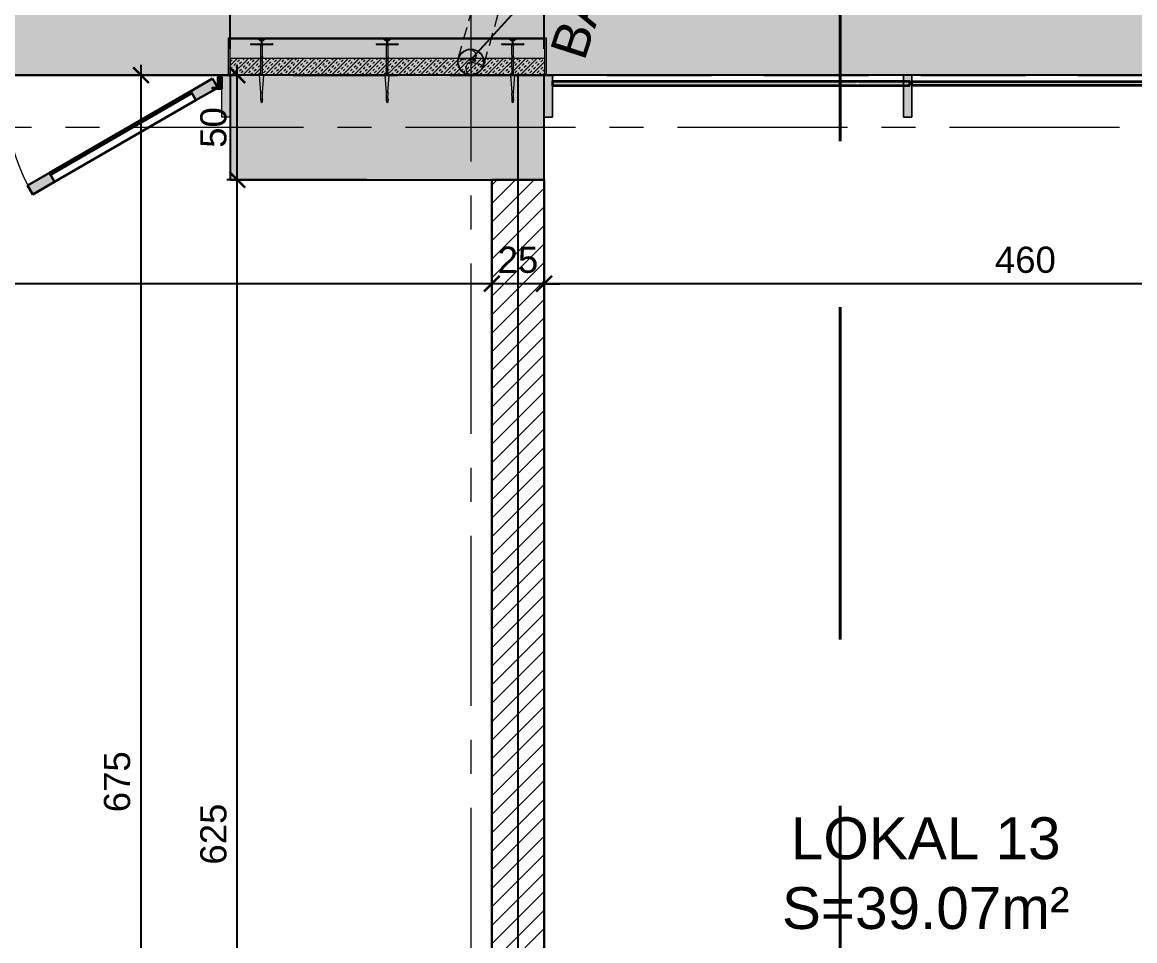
# Model space of a CAD drawing. Header units: centimetres. Extents: x 66524 to 72777, y -55096 to -48161.
# Drawn here: x 68324 to 68855, y -50386 to -49947 of the extents above; entities that cross this region are included whole.
import ezdxf

# ---------------------------------------------------------------- set-up
doc = ezdxf.new("R2010")
doc.units = ezdxf.units.CM
doc.header["$LTSCALE"] = 50
doc.header["$MEASUREMENT"] = 0
for name, pattern in [('AUSGEZOGEN', [0]), ('AXES', [2, 1.25, -0.25, 0.25, -0.25]), ('CACHE', [0.375, 0.25, -0.125]), ('CONTINU', [0]), ('CORNER', [20, 0, -20]), ('DASHED2', [9.525, 6.35, -3.175])]:
    doc.linetypes.add(name, pattern=pattern)
doc.layers.get('0').update_dxf_attribs({"color": 8})
for name, color, linetype, lineweight in [('ACITOP', 214, 'Continuous', 18), ('ISOLATION', 252, 'Continuous', 0), ('MACONNERIE COUPE', 7, 'Continuous', 30), ('MACONNERIE HACHURE', 253, 'Continuous', 13), ('WD_Corner', 154, 'Continuous', 5), ('WD_Dowel', 154, 'Continuous', 5), ('WD_Text_Legende', 154, 'AUSGEZOGEN', 5)]:
    doc.layers.add(name, color=color, linetype=linetype, lineweight=lineweight)
for name, color, linetype in [('AXES', 10, 'AXES'), ('BETON COUPE', 3, 'CONTINU'), ('BETON TRAME', 252, 'Continuous'), ('BORD', 5, 'Continuous'), ('COTE 50ème', 1, 'Continuous'), ('EMPRISE BATIMENT', 253, 'CACHE'), ('FASADA', 150, 'Continuous'), ('TEXTE', 7, 'Continuous')]:
    doc.layers.add(name, color=color, linetype=linetype)
doc.layers.add('FMULT', color=150, linetype='Continuous', plot=False)
doc.layers.add('HORS GEL COTE', color=7, linetype='Continuous', lineweight=13, true_color=0x00661a)
doc.layers.add('WD_Assist1', color=6, linetype='CORNER', lineweight=0, plot=False)
doc.styles.add('RS_TEXT_1.50', font='arial.ttf', dxfattribs={"height": 12.5})
doc.styles.add('RS_TXT_50', font='arial.ttf', dxfattribs={"height": 12.5})
doc.dimstyles.new('ISO-25', dxfattribs={"dimtxt": 2.5, "dimasz": 2.5, "dimexe": 1.25, "dimexo": 0.625, "dimtad": 1, "dimtxsty": 'Standard', "dimcen": 2.5, "dimadec": 0, "dimazin": 0, "dimtfac": 1, "dimtmove": 0, "dimatfit": 3, "dimfxl": 1, "dimarcsym": 0})
doc.dimstyles.new('RS_50CM_LINEAIRE', dxfattribs={"dimscale": 5, "dimtxt": 12.5, "dimasz": 1.5, "dimexe": 1, "dimexo": 2.5, "dimgap": 1, "dimtad": 1, "dimdec": 1, "dimrnd": 0.5, "dimdsep": 46, "dimtxsty": 'RS_TXT_50', "dimblk1": 'ARCHTICK', "dimblk2": 'ARCHTICK', "dimsah": 1, "dimcen": 2.5, "dimdle": 1, "dimclrt": 4, "dimadec": 0, "dimazin": 2, "dimtfac": 1, "dimtdec": 1, "dimtix": 1, "dimtmove": 2, "dimatfit": 3, "dimfxl": 1, "dimtolj": 1, "dimtzin": 0, "dimarcsym": 0})

# ---------------------------------------------------------------- blocks, each defined once
blk = doc.blocks.new('A$C8397ccc9')
at = {"layer": 'AXES', "lineweight": 5, "ltscale": 1.3}
for p, q in [((-495, 1580), (-495, -1344.97)), ((3195, 865), (-1985, 865))]:
    blk.add_line(p, q, dxfattribs=at)
blk = doc.blocks.new('ankeri')
at = {"layer": 'WD_Assist1'}
for p, q in [((-29.75, 0.39), (-30, 0)), ((-30, 0), (-29.75, -0.39)), ((-2.76, 0.39), (-29.75, 0.39)), ((-2.54, 0.59), (-2.76, 0.39)), ((-2.32, 5.2), (-2.54, 0.59)), ((-2.22, 5.3), (-2.32, 5.2)), ((-2, 5.3), (-2.22, 5.3)), ((-2, -5.3), (-2, 5.3)), ((-29.75, -0.39), (-2.76, -0.39)), ((-2.76, -0.39), (-2.54, -0.59)), ((-2.54, -0.59), (-2.32, -5.2)), ((-2.32, -5.2), (-2.22, -5.3)), ((-2.22, -5.3), (-2, -5.3))]:
    blk.add_line(p, q, dxfattribs=at)
at = {"layer": 'WD_Corner', "lineweight": 5}
blk.add_lwpolyline([(-2, 0.1), (-1.85, 0.1, -1), (-1.75, 0.1), (-0.25, 0.1, 0.185242), (-0.1, 0.55), (-0.1, 0.72), (-0.15, 0.73), (-0.15, 0.74), (-0.1, 0.75), (-0.1, 0.85), (-0.3, 0.85), (-0.3, 0.8), (-0.32, 0.8), (-0.33, 0.85), (-0.38, 0.85), (-0.5, 0.73), (-0.47, 0.68), (-0.48, 0.68), (-0.53, 0.7), (-0.54, 0.69), (-0.51, 0.65), (-0.54, 0.62), (-0.61, 0.69), (-0.4, 0.9), (-0.1, 0.9), (-0.1, 1.4), (0, 1.4), (0.05, 1.2), (0, 1.2), (0.05, 1.1), (0, 1.1), (0.25, 1), (0, 1), (0, -1), (0.25, -1), (0, -1.1), (0.05, -1.1), (0, -1.2), (0.05, -1.2), (0, -1.4), (-0.1, -1.4), (-0.1, -0.9), (-0.4, -0.9), (-0.61, -0.69), (-0.54, -0.62), (-0.51, -0.65), (-0.54, -0.69), (-0.53, -0.7), (-0.48, -0.68), (-0.47, -0.68), (-0.5, -0.73), (-0.38, -0.85), (-0.33, -0.85), (-0.32, -0.8), (-0.3, -0.8), (-0.3, -0.85), (-0.1, -0.85), (-0.1, -0.75), (-0.15, -0.74), (-0.15, -0.73), (-0.1, -0.72), (-0.1, -0.55, 0.185242), (-0.25, -0.1), (-1.75, -0.1, -1), (-1.85, -0.1), (-2, -0.1)], format="xyb", close=True, dxfattribs=at)
at = {"layer": 'WD_Dowel'}
for p, q in [((-29.75, 0.39), (-30, 0)), ((-30, 0), (-29.75, -0.39)), ((-28.88, 0.39), (-29.75, 0.39)), ((-29.47, 0.05), (-29.25, 0.09)), ((-29.47, 0.05), (-29.47, -0.05)), ((-29.25, 0.29), (-29.04, 0.37)), ((-29.25, 0.29), (-29.25, -0.29)), ((-28.88, 0.39), (-29.04, 0.34)), ((-29.04, 0.34), (-29.04, 0.37)), ((-28.82, 0.39), (-28.88, 0.39)), ((-28.82, 0.39), (-28.82, 0.34)), ((-28.82, 0.34), (-28.66, 0.39)), ((-28.61, 0.39), (-28.66, 0.39)), ((-28.61, 0.39), (-28.66, 0.39)), ((-28.61, 0.39), (-28.61, 0.34)), ((-28.61, 0.34), (-28.44, 0.39)), ((-28.39, 0.39), (-28.44, 0.39)), ((-28.39, 0.39), (-28.39, 0.34)), ((-28.39, 0.34), (-28.23, 0.39)), ((-28.17, 0.39), (-28.23, 0.39)), ((-28.17, 0.39), (-28.17, 0.34)), ((-28.17, 0.34), (-28.01, 0.39)), ((-27.96, 0.39), (-28.01, 0.39)), ((-27.96, 0.39), (-27.96, 0.34)), ((-27.96, 0.34), (-25.61, 0.39)), ((-25.56, 0.39), (-25.61, 0.39)), ((-25.56, 0.39), (-25.56, 0.34)), ((-25.56, 0.34), (-25.4, 0.39)), ((-25.34, 0.39), (-25.4, 0.39)), ((-25.34, 0.34), (-17.05, 0.99)), ((-25.34, 0.39), (-25.34, 0.34)), ((-17, 0.99), (-17.05, 0.99)), ((-17, 0.99), (-17, 0.34)), ((-17, 0.34), (-9.36, 0.39)), ((-9.3, 0.39), (-9.36, 0.39)), ((-9.3, 0.39), (-9.3, 0.34)), ((-9.3, 0.34), (-9.14, 0.39)), ((-9.09, 0.39), (-9.14, 0.39)), ((-9.09, 0.39), (-9.09, 0.34)), ((-9.09, 0.34), (-8.93, 0.39)), ((-8.87, 0.39), (-8.93, 0.39)), ((-8.87, 0.39), (-8.87, 0.34)), ((-8.87, 0.34), (-8.71, 0.39)), ((-8.66, 0.39), (-8.71, 0.39)), ((-8.66, 0.39), (-8.66, 0.34)), ((-8.66, 0.34), (-8.5, 0.39)), ((-8.44, 0.39), (-8.5, 0.39)), ((-8.44, 0.39), (-8.44, 0.34)), ((-8.44, 0.34), (-8.28, 0.39)), ((-8.23, 0.39), (-8.28, 0.39)), ((-8.23, 0.39), (-8.23, 0.34)), ((-8.23, 0.34), (-8.06, 0.39)), ((-8.01, 0.39), (-8.06, 0.39)), ((-8.01, 0.39), (-8.01, 0.34)), ((-8.01, 0.34), (-7.85, 0.39)), ((-7.79, 0.39), (-7.85, 0.39)), ((-7.79, 0.39), (-7.79, 0.34)), ((-7.79, 0.34), (-7.63, 0.39)), ((-7.58, 0.39), (-7.63, 0.39)), ((-7.58, 0.39), (-7.58, 0.34)), ((-7.58, 0.34), (-7.42, 0.39)), ((-7.42, 0.39), (-2.76, 0.39)), ((-2.32, 5.2), (-2.54, 0.74)), ((-2.54, 0.74), (-2.54, -0.74)), ((-2.54, 0.74), (-2.11, 0.74)), ((-2.11, 0.1), (-2.54, 0.1)), ((-2.11, 2.94), (-2.32, 2.94)), ((-2.32, 2.94), (-2.32, 0.74)), ((-2.32, 0.1), (-2.32, 0.74)), ((-2, 5.3), (-2.22, 5.3)), ((-2.11, 5.3), (-2.11, -5.3)), ((-2, 5.3), (-2, -5.3)), ((-29.75, -0.39), (-28.88, -0.39)), ((-29.25, -0.1), (-29.47, -0.05)), ((-29.25, -0.29), (-29.04, -0.37)), ((-29.04, -0.37), (-29.04, -0.34)), ((-29.04, -0.34), (-28.88, -0.39)), ((-28.82, -0.39), (-28.88, -0.39)), ((-28.82, -0.39), (-28.82, -0.34)), ((-28.82, -0.34), (-28.66, -0.39)), ((-28.61, -0.39), (-28.66, -0.39)), ((-28.61, -0.39), (-28.61, -0.34)), ((-28.61, -0.34), (-28.44, -0.39)), ((-28.39, -0.39), (-28.44, -0.39)), ((-28.39, -0.39), (-28.39, -0.34)), ((-28.39, -0.34), (-28.23, -0.39)), ((-28.17, -0.39), (-28.23, -0.39)), ((-28.17, -0.39), (-28.17, -0.34)), ((-28.17, -0.34), (-28.01, -0.39)), ((-27.96, -0.39), (-28.01, -0.39)), ((-27.96, -0.39), (-27.96, -0.34)), ((-27.96, -0.34), (-25.61, -0.39)), ((-25.56, -0.39), (-25.61, -0.39)), ((-25.56, -0.39), (-25.56, -0.34)), ((-25.56, -0.34), (-25.4, -0.39)), ((-25.34, -0.39), (-25.4, -0.39)), ((-25.34, -0.39), (-25.34, -0.34)), ((-25.34, -0.34), (-17.05, -0.99)), ((-17, -0.99), (-17.05, -0.99)), ((-17, -0.99), (-17, -0.34)), ((-17, -0.34), (-9.36, -0.39)), ((-9.3, -0.39), (-9.36, -0.39)), ((-9.3, -0.39), (-9.3, -0.34)), ((-9.3, -0.34), (-9.14, -0.39)), ((-9.09, -0.39), (-9.14, -0.39)), ((-9.09, -0.39), (-9.09, -0.34)), ((-9.09, -0.34), (-8.93, -0.39)), ((-8.87, -0.39), (-8.93, -0.39)), ((-8.87, -0.39), (-8.87, -0.34)), ((-8.87, -0.34), (-8.71, -0.39)), ((-8.66, -0.39), (-8.71, -0.39)), ((-8.66, -0.39), (-8.66, -0.34)), ((-8.66, -0.34), (-8.5, -0.39)), ((-8.44, -0.39), (-8.5, -0.39)), ((-8.44, -0.39), (-8.44, -0.34)), ((-8.44, -0.34), (-8.28, -0.39)), ((-8.23, -0.39), (-8.28, -0.39)), ((-8.23, -0.39), (-8.23, -0.34)), ((-8.23, -0.34), (-8.06, -0.39)), ((-8.01, -0.39), (-8.06, -0.39)), ((-8.01, -0.39), (-8.01, -0.34)), ((-8.01, -0.34), (-7.85, -0.39)), ((-7.79, -0.39), (-7.85, -0.39)), ((-7.79, -0.39), (-7.79, -0.34)), ((-7.79, -0.34), (-7.63, -0.39)), ((-7.58, -0.39), (-7.63, -0.39)), ((-7.58, -0.39), (-7.58, -0.34)), ((-7.58, -0.34), (-7.42, -0.39)), ((-7.42, -0.39), (-2.76, -0.39)), ((-2.11, -0.1), (-2.54, -0.1)), ((-2.54, -0.74), (-2.11, -0.74)), ((-2.54, -0.74), (-2.32, -5.2)), ((-2.32, -0.74), (-2.32, -0.1)), ((-2.22, -2.94), (-2.32, -0.74)), ((-2.11, -2.94), (-2.22, -2.94)), ((-2, -5.3), (-2.22, -5.3))]:
    blk.add_line(p, q, dxfattribs=at)
for centre, major_axis, start_param, end_param in [((-2.76, 0.59), (0.216, 0), -1.570795, 0), ((-2.22, 5.2), (0.108, 0), 1.570796, 3.141593), ((-2.76, -0.59), (-0.216, 0), 3.141593, 4.712389), ((-2.22, -5.2), (0.108, 0), 3.141593, 4.712389)]:
    blk.add_ellipse(centre, major_axis=major_axis, ratio=0.909091, start_param=start_param, end_param=end_param, dxfattribs=at)
blk = doc.blocks.new('_ArchTick')
at = {"color": 0, "linetype": 'ByBlock', "const_width": 0.15}
blk.add_lwpolyline([(-0.5, -0.5), (0.5, 0.5)], dxfattribs=at)
blk = doc.blocks.new('*D913')
at = {"layer": 'COTE 50ème', "color": 0, "lineweight": -2, "ltscale": 0.5, "transparency": 16777216}
for p, q in [((67848.07, -49887.84), (68428.07, -49887.84)), ((67853.07, -49959.86), (67853.07, -49882.84)), ((68423.07, -49959.86), (68423.07, -49882.84))]:
    blk.add_line(p, q, dxfattribs=at)
at = {"layer": 'Defpoints', "color": 0, "ltscale": 0.5, "transparency": 16777216}
for p in [(68423.07, -49887.84), (67853.07, -49972.36), (68423.07, -49972.36)]:
    blk.add_point(p, dxfattribs=at)
at = {"layer": 'COTE 50ème', "color": 0, "lineweight": -2, "ltscale": 0.5, "transparency": 16777216, "xscale": 7.5, "yscale": 7.5, "zscale": 7.5, "rotation": 180}
blk.add_blockref('_ArchTick', (67853.07, -49887.84), dxfattribs=at)
at = {"layer": 'COTE 50ème', "color": 0, "lineweight": -2, "ltscale": 0.5, "transparency": 16777216, "xscale": 7.5, "yscale": 7.5, "zscale": 7.5}
blk.add_blockref('_ArchTick', (68423.07, -49887.84), dxfattribs=at)
at = {"layer": 'COTE 50ème', "color": 4, "ltscale": 0.5, "transparency": 16777216, "insert": (68138.07, -49876.46), "char_height": 12.5, "attachment_point": 5, "style": 'RS_TXT_50'}
blk.add_mtext('\\A1;570', dxfattribs=at)
blk = doc.blocks.new('*D914')
at = {"layer": 'COTE 50ème', "color": 0, "lineweight": -2, "ltscale": 0.5, "transparency": 16777216}
for p, q in [((68418.07, -49887.84), (68578.07, -49887.84)), ((68423.07, -49959.86), (68423.07, -49882.84)), ((68573.07, -49959.76), (68573.07, -49882.84))]:
    blk.add_line(p, q, dxfattribs=at)
at = {"layer": 'Defpoints', "color": 0, "ltscale": 0.5, "transparency": 16777216}
for p in [(68573.07, -49887.84), (68423.07, -49972.36), (68573.07, -49972.26)]:
    blk.add_point(p, dxfattribs=at)
at = {"layer": 'COTE 50ème', "color": 0, "lineweight": -2, "ltscale": 0.5, "transparency": 16777216, "xscale": 7.5, "yscale": 7.5, "zscale": 7.5, "rotation": 180}
blk.add_blockref('_ArchTick', (68423.07, -49887.84), dxfattribs=at)
at = {"layer": 'COTE 50ème', "color": 0, "lineweight": -2, "ltscale": 0.5, "transparency": 16777216, "xscale": 7.5, "yscale": 7.5, "zscale": 7.5}
blk.add_blockref('_ArchTick', (68573.07, -49887.84), dxfattribs=at)
at = {"layer": 'COTE 50ème', "color": 4, "ltscale": 0.5, "transparency": 16777216, "insert": (68498.07, -49876.46), "char_height": 12.5, "attachment_point": 5, "style": 'RS_TXT_50'}
blk.add_mtext('\\A1;150', dxfattribs=at)
blk = doc.blocks.new('*D915')
at = {"layer": 'COTE 50ème', "color": 0, "lineweight": -2, "ltscale": 0.5, "transparency": 16777216}
for p, q in [((68568.07, -49887.84), (69038.5, -49887.84)), ((68573.07, -49959.76), (68573.07, -49882.84)), ((69033.5, -49959.86), (69033.5, -49882.84))]:
    blk.add_line(p, q, dxfattribs=at)
at = {"layer": 'Defpoints', "color": 0, "ltscale": 0.5, "transparency": 16777216}
for p in [(69033.5, -49887.84), (68573.07, -49972.26), (69033.5, -49972.36)]:
    blk.add_point(p, dxfattribs=at)
at = {"layer": 'COTE 50ème', "color": 0, "lineweight": -2, "ltscale": 0.5, "transparency": 16777216, "xscale": 7.5, "yscale": 7.5, "zscale": 7.5, "rotation": 180}
blk.add_blockref('_ArchTick', (68573.07, -49887.84), dxfattribs=at)
at = {"layer": 'COTE 50ème', "color": 0, "lineweight": -2, "ltscale": 0.5, "transparency": 16777216, "xscale": 7.5, "yscale": 7.5, "zscale": 7.5}
blk.add_blockref('_ArchTick', (69033.5, -49887.84), dxfattribs=at)
at = {"layer": 'COTE 50ème', "color": 4, "ltscale": 0.5, "transparency": 16777216, "insert": (68803.28, -49876.46), "char_height": 12.5, "attachment_point": 5, "style": 'RS_TXT_50'}
blk.add_mtext('\\A1;460.5', dxfattribs=at)
blk = doc.blocks.new('*D942')
at = {"layer": 'COTE 50ème', "color": 0, "lineweight": -2, "ltscale": 0.5, "transparency": 16777216}
for p, q in [((68573.07, -50059.24), (68573.07, -50077)), ((69033.07, -50059.24), (69033.07, -50077)), ((69038.07, -50072), (68568.07, -50072))]:
    blk.add_line(p, q, dxfattribs=at)
at = {"layer": 'Defpoints', "color": 0, "ltscale": 0.5, "transparency": 16777216}
for p in [(68573.07, -50046.74), (69033.07, -50046.74), (68573.07, -50072)]:
    blk.add_point(p, dxfattribs=at)
at = {"layer": 'COTE 50ème', "color": 0, "lineweight": -2, "ltscale": 0.5, "transparency": 16777216, "xscale": 7.5, "yscale": 7.5, "zscale": 7.5, "rotation": 180}
blk.add_blockref('_ArchTick', (68573.07, -50072), dxfattribs=at)
at = {"layer": 'COTE 50ème', "color": 0, "lineweight": -2, "ltscale": 0.5, "transparency": 16777216, "xscale": 7.5, "yscale": 7.5, "zscale": 7.5}
blk.add_blockref('_ArchTick', (69033.07, -50072), dxfattribs=at)
at = {"layer": 'COTE 50ème', "color": 4, "ltscale": 0.5, "transparency": 16777216, "insert": (68803.07, -50060.62), "char_height": 12.5, "attachment_point": 5, "style": 'RS_TXT_50'}
blk.add_mtext('\\A1;460', dxfattribs=at)
blk = doc.blocks.new('*D943')
at = {"layer": 'COTE 50ème', "color": 0, "lineweight": -2, "ltscale": 0.5, "transparency": 16777216}
for p, q in [((68548.07, -50059.24), (68548.07, -50077)), ((68573.07, -50059.24), (68573.07, -50077)), ((68548.07, -50072), (68540.57, -50072)), ((68573.07, -50072), (68548.07, -50072)), ((68573.07, -50072), (68580.57, -50072))]:
    blk.add_line(p, q, dxfattribs=at)
at = {"layer": 'Defpoints', "color": 0, "ltscale": 0.5, "transparency": 16777216}
for p in [(68548.07, -50046.74), (68573.07, -50046.74), (68548.07, -50072)]:
    blk.add_point(p, dxfattribs=at)
at = {"layer": 'COTE 50ème', "color": 0, "lineweight": -2, "ltscale": 0.5, "transparency": 16777216, "xscale": 7.5, "yscale": 7.5, "zscale": 7.5}
blk.add_blockref('_ArchTick', (68548.07, -50072), dxfattribs=at)
at = {"layer": 'COTE 50ème', "color": 0, "lineweight": -2, "ltscale": 0.5, "transparency": 16777216, "xscale": 7.5, "yscale": 7.5, "zscale": 7.5, "rotation": 180}
blk.add_blockref('_ArchTick', (68573.07, -50072), dxfattribs=at)
at = {"layer": 'COTE 50ème', "color": 4, "ltscale": 0.5, "transparency": 16777216, "insert": (68560.57, -50060.62), "char_height": 12.5, "attachment_point": 5, "style": 'RS_TXT_50'}
blk.add_mtext('\\A1;25', dxfattribs=at)
blk = doc.blocks.new('*D944')
at = {"layer": 'COTE 50ème', "color": 0, "lineweight": -2, "ltscale": 0.5, "transparency": 16777216}
for p, q in [((67703.07, -50034.71), (67703.07, -50077)), ((68548.07, -50059.24), (68548.07, -50077)), ((68553.07, -50072), (67698.07, -50072))]:
    blk.add_line(p, q, dxfattribs=at)
at = {"layer": 'Defpoints', "color": 0, "ltscale": 0.5, "transparency": 16777216}
for p in [(67703.07, -50022.21), (68548.07, -50046.74), (67703.07, -50072)]:
    blk.add_point(p, dxfattribs=at)
at = {"layer": 'COTE 50ème', "color": 0, "lineweight": -2, "ltscale": 0.5, "transparency": 16777216, "xscale": 7.5, "yscale": 7.5, "zscale": 7.5, "rotation": 180}
blk.add_blockref('_ArchTick', (67703.07, -50072), dxfattribs=at)
at = {"layer": 'COTE 50ème', "color": 0, "lineweight": -2, "ltscale": 0.5, "transparency": 16777216, "xscale": 7.5, "yscale": 7.5, "zscale": 7.5}
blk.add_blockref('_ArchTick', (68548.07, -50072), dxfattribs=at)
at = {"layer": 'COTE 50ème', "color": 4, "ltscale": 0.5, "transparency": 16777216, "insert": (68125.57, -50060.62), "char_height": 12.5, "attachment_point": 5, "style": 'RS_TXT_50'}
blk.add_mtext('\\A1;845', dxfattribs=at)
blk = doc.blocks.new('*D1201')
at = {"layer": 'COTE 50ème', "color": 0, "lineweight": -2, "ltscale": 0.5, "transparency": 16777216}
for p, q in [((68426.44, -50652.36), (68426.44, -50017.36)), ((68488.27, -50022.36), (68421.44, -50022.36)), ((68521.65, -50647.36), (68421.44, -50647.36))]:
    blk.add_line(p, q, dxfattribs=at)
at = {"layer": 'Defpoints', "color": 0, "ltscale": 0.5, "transparency": 16777216}
for p in [(68426.44, -50022.36), (68500.77, -50022.36), (68534.15, -50647.36)]:
    blk.add_point(p, dxfattribs=at)
at = {"layer": 'COTE 50ème', "color": 0, "lineweight": -2, "ltscale": 0.5, "transparency": 16777216, "xscale": 7.5, "yscale": 7.5, "zscale": 7.5}
for p, rotation in [((68426.44, -50022.36), 90), ((68426.44, -50647.36), 270)]:
    blk.add_blockref('_ArchTick', p, dxfattribs=dict(at, rotation=rotation))
at = {"layer": 'COTE 50ème', "color": 4, "ltscale": 0.5, "transparency": 16777216, "insert": (68415.06, -50334.86), "char_height": 12.5, "attachment_point": 5, "rotation": 90, "style": 'RS_TXT_50'}
blk.add_mtext('\\A1;625', dxfattribs=at)
blk = doc.blocks.new('*D1202')
at = {"layer": 'COTE 50ème', "color": 0, "lineweight": -2, "ltscale": 0.5, "transparency": 16777216}
for p, q in [((68426.44, -50027.36), (68426.44, -49967.36)), ((68488.27, -49972.36), (68421.44, -49972.36)), ((68488.27, -50022.36), (68421.44, -50022.36))]:
    blk.add_line(p, q, dxfattribs=at)
at = {"layer": 'Defpoints', "color": 0, "ltscale": 0.5, "transparency": 16777216}
for p in [(68426.44, -49972.36), (68500.77, -49972.36), (68500.77, -50022.36)]:
    blk.add_point(p, dxfattribs=at)
at = {"layer": 'COTE 50ème', "color": 0, "lineweight": -2, "ltscale": 0.5, "transparency": 16777216, "xscale": 7.5, "yscale": 7.5, "zscale": 7.5}
for p, rotation in [((68426.44, -49972.36), 90), ((68426.44, -50022.36), 270)]:
    blk.add_blockref('_ArchTick', p, dxfattribs=dict(at, rotation=rotation))
at = {"layer": 'COTE 50ème', "color": 4, "ltscale": 0.5, "transparency": 16777216, "insert": (68415.06, -49997.36), "char_height": 12.5, "attachment_point": 5, "rotation": 90, "style": 'RS_TXT_50'}
blk.add_mtext('\\A1;50', dxfattribs=at)
blk = doc.blocks.new('*D1213')
at = {"layer": 'COTE 50ème', "color": 0, "lineweight": -2, "ltscale": 0.5, "transparency": 16777216}
for p, q in [((68380.41, -50652.36), (68380.41, -49967.36)), ((68388.41, -49972.36), (68375.41, -49972.36)), ((68390.52, -50647.36), (68375.41, -50647.36))]:
    blk.add_line(p, q, dxfattribs=at)
at = {"layer": 'Defpoints', "color": 0, "ltscale": 0.5, "transparency": 16777216}
for p in [(68380.41, -49972.36), (68400.91, -49972.36), (68403.02, -50647.36)]:
    blk.add_point(p, dxfattribs=at)
at = {"layer": 'COTE 50ème', "color": 0, "lineweight": -2, "ltscale": 0.5, "transparency": 16777216, "xscale": 7.5, "yscale": 7.5, "zscale": 7.5}
for p, rotation in [((68380.41, -49972.36), 90), ((68380.41, -50647.36), 270)]:
    blk.add_blockref('_ArchTick', p, dxfattribs=dict(at, rotation=rotation))
at = {"layer": 'COTE 50ème', "color": 4, "ltscale": 0.5, "transparency": 16777216, "insert": (68369.03, -50309.86), "char_height": 12.5, "attachment_point": 5, "rotation": 90, "style": 'RS_TXT_50'}
blk.add_mtext('\\A1;675', dxfattribs=at)
blk = doc.blocks.new('*D1366')
at = {"layer": 'COTE 50ème', "color": 0, "lineweight": -2, "ltscale": 0.5, "transparency": 16777216}
for p, q in [((67698.07, -49840.05), (69908.07, -49840.05)), ((67703.07, -49959.86), (67703.07, -49835.05)), ((69903.07, -49959.86), (69903.07, -49835.05))]:
    blk.add_line(p, q, dxfattribs=at)
at = {"layer": 'Defpoints', "color": 0, "ltscale": 0.5, "transparency": 16777216}
for p in [(69903.07, -49840.05), (67703.07, -49972.36), (69903.07, -49972.36)]:
    blk.add_point(p, dxfattribs=at)
at = {"layer": 'COTE 50ème', "color": 0, "lineweight": -2, "ltscale": 0.5, "transparency": 16777216, "xscale": 7.5, "yscale": 7.5, "zscale": 7.5, "rotation": 180}
blk.add_blockref('_ArchTick', (67703.07, -49840.05), dxfattribs=at)
at = {"layer": 'COTE 50ème', "color": 0, "lineweight": -2, "ltscale": 0.5, "transparency": 16777216, "xscale": 7.5, "yscale": 7.5, "zscale": 7.5}
blk.add_blockref('_ArchTick', (69903.07, -49840.05), dxfattribs=at)
at = {"layer": 'COTE 50ème', "color": 4, "ltscale": 0.5, "transparency": 16777216, "insert": (68803.07, -49828.67), "char_height": 12.5, "attachment_point": 5, "style": 'RS_TXT_50'}
blk.add_mtext('\\A1;2200', dxfattribs=at)
blk = doc.blocks.new('A$C2225a440')
at = {"layer": 'ACITOP', "ltscale": 0.5, "true_color": 0x2776bb, "transparency": 33554559}
h = blk.add_hatch(color=152, dxfattribs=at)
h.dxf.hatch_style = 1
h.paths.add_polyline_path([(0, 6.05, 0.414214), (-6.05, 0, 0.414214), (0, -6.05, -0.823148), (0, 0, 0.810651)])
at = {"layer": 'ACITOP', "ltscale": 0.5}
blk.add_lwpolyline([(0, 6.05, -0.810651), (0, 0, 0.823148), (0, -6.05)], format="xyb", dxfattribs=at)
for radius in [6.25, 6.05]:
    blk.add_circle((0, 0), radius, dxfattribs=at)

msp = doc.modelspace()

# ---------------------------------------------------------------- hatches: boundary and pattern name
at = {"layer": 'BETON TRAME', "transparency": 33554559}
h = msp.add_hatch(color=256, dxfattribs=at)
h.dxf.hatch_style = 1
h.paths.add_polyline_path([(68573.07, -51297.36), (68538.07, -51297.36), (68538.07, -50647.36), (68573.07, -50647.36), (68573.07, -50822.36), (69033.07, -50822.36), (69033.07, -50647.36), (69068.07, -50647.36), (69068.07, -51297.36), (69033.07, -51297.36), (69033.07, -50862.36), (68823.07, -50862.36), (68823.07, -51192.36), (68783.07, -51192.36), (68783.07, -50862.36), (68573.07, -50862.36)])
h.paths.add_polyline_path([(67703.07, -49972.36), (67703.07, -50022.36), (67853.07, -50022.36), (67853.07, -49972.36)])
h.paths.add_polyline_path([(68423.07, -49972.36), (68423.07, -50022.36), (68573.07, -50022.36), (68573.07, -49972.36)])
h.paths.add_polyline_path([(69033.07, -49972.36), (69033.07, -50022.36), (69183.07, -50022.36), (69183.07, -49972.36)])
h.paths.add_polyline_path([(69753.07, -49972.36), (69753.07, -50022.36), (69903.07, -50022.36), (69903.07, -49972.36)])
h.paths.add_polyline_path([(69753.07, -50647.36), (69753.07, -50697.36), (69903.07, -50697.36), (69903.07, -50647.36)])
h.paths.add_polyline_path([(67703.07, -50647.36), (67703.07, -50697.36), (67853.07, -50697.36), (67853.07, -50647.36)])
h.paths.add_polyline_path([(67703.07, -51247.36), (67703.07, -51297.36), (67853.07, -51297.36), (67853.07, -51247.36)])
h.paths.add_polyline_path([(69753.07, -51247.36), (69753.07, -51297.36), (69903.07, -51297.36), (69903.07, -51247.36)])
h.paths.add_polyline_path([(69753.07, -51987.36), (69753.07, -52037.36), (69903.07, -52037.36), (69903.07, -51987.36)])
h.paths.add_polyline_path([(67853.07, -52037.36), (67853.07, -51987.36), (67703.07, -51987.36), (67703.07, -52037.36)])
h.paths.add_polyline_path([(68518.07, -51987.36), (68518.07, -52037.36), (68643.07, -52037.36), (68643.07, -51987.36)])
h.paths.add_polyline_path([(68963.07, -51987.36), (68963.07, -52037.36), (69088.07, -52037.36), (69088.07, -51987.36)])
h.paths.add_polyline_path([(68938.07, -52037.36), (68963.07, -52037.36), (68963.07, -51532.36), (68938.07, -51532.36)])
h.paths.add_polyline_path([(68643.07, -52037.36), (68668.07, -52037.36), (68668.07, -51532.36), (68643.07, -51532.36)])
at = {"layer": 'EMPRISE BATIMENT', "linetype": 'ByBlock', "lineweight": 15, "ltscale": 200, "true_color": 0x9898cc, "transparency": 33554559}
h = msp.add_hatch(dxfattribs=at)
h.set_pattern_fill('HT6006ET', color=253, scale=0.15, angle=25.3848, pattern_type=2)
h.set_pattern_definition([(25.38482, (30090.2, 37005.95), (-38.96845, 82.12351), [90, -0.9]), (25.38482, (30089.81, 37006.76), (-38.96845, 82.12351), [90, -0.9]), (115.38482, (30089.81, 37006.76), (-82.12351, -38.96845), [90, -0.9]), (115.38482, (30089, 37006.37), (-82.12351, -38.96845), [90, -0.9])])
h.paths.add_polyline_path([(70544.16, -49889.32), (70372.62, -49716.47), (69956.63, -49822.36), (70053.07, -49822.36), (70053.07, -51364.18), (70148.18, -51364.18), (70148.18, -51384.18), (70053.07, -51384.18), (70053.07, -51610.36), (70504.85, -51610.36), (70450.69, -51597, -0.583981), (70403.94, -51429.2), (70616.9, -51216.24), (70617.55, -51045.88), (70503.04, -51160.39, -0.733771), (70333.87, -51072.18)])
h.paths.add_polyline_path([(70363.07, -49997.36, -1), (70443.07, -49997.36, -1)], flags=16)
h.paths.add_polyline_path([(70323.07, -50672.36, -1), (70243.07, -50672.36, -1)], flags=16)
h.paths.add_polyline_path([(70323.07, -51272.36, -1), (70243.07, -51272.36, -1)], flags=16)
h.paths.add_polyline_path([(69087.63, -49711.57), (69067.63, -49711.49), (67982.33, -49822.36), (69584.5, -49822.36)])
h.paths.add_polyline_path([(70117.51, -51403.22), (70248.4, -51403.22), (70248.4, -51310.03), (70117.51, -51310.03)], flags=24)
at = {"layer": 'EMPRISE BATIMENT', "linetype": 'ByBlock', "lineweight": 15, "ltscale": 0.5, "true_color": 0x636466, "transparency": 33554641}
h = msp.add_hatch(dxfattribs=at)
h.set_pattern_fill('SQUARE', color=251, scale=200, angle=25.3848)
h.set_pattern_definition([(25.38482, (30089.383, 37005.56), (-10.7173944, 22.586223), [25, -25]), (115.38482, (30089.383, 37005.56), (-22.586223, -10.7173944), [25, -25])])
h.paths.add_polyline_path([(70053.07, -49822.36), (67553.07, -49822.36), (67553.07, -54217.36), (68333.07, -54217.36), (68333.07, -54272.36), (71288.07, -54272.36), (71288.07, -51907.36), (70673.07, -51907.36), (70673.07, -51610.36), (70053.07, -51610.36)])
h.paths.add_polyline_path([(69903.07, -51760.36), (70523.07, -51760.36), (70523.07, -52057.36), (71138.07, -52057.36), (71138.07, -54122.36), (68483.07, -54122.36), (68483.07, -54067.36), (67703.07, -54067.36), (67703.07, -49972.36), (69903.07, -49972.36)], flags=16)
at = {"layer": 'FASADA', "linetype": 'Continuous', "lineweight": 15}
for points in [[(68423.07, -49992.36), (68419.07, -49992.36), (68419.07, -49972.36), (68423.07, -49972.36)], [(68573.07, -49992.36), (68573.07, -49972.36), (68577.07, -49972.36), (68577.07, -49992.36)], [(68577.07, -49992.36), (68573.07, -49992.36), (68573.07, -49972.36), (68577.07, -49972.36)], [(68744.81, -49992.36), (68744.81, -49972.36), (68748.81, -49972.36), (68748.81, -49992.36)], [(68748.81, -49992.36), (68744.81, -49992.36), (68744.81, -49972.36), (68748.81, -49972.36)], [(68414.57, -49974.03), (68404.18, -49980.03), (68406.68, -49984.36), (68417.07, -49978.36)], [(68419.07, -49973.36), (68419.07, -49978.86), (68414.57, -49978.86), (68414.57, -49978.36), (68417.07, -49978.36), (68417.07, -49973.36)], [(68336.63, -50019.03), (68326.24, -50025.03), (68328.74, -50029.36), (68339.13, -50023.36)]]:
    msp.add_hatch(color=256, dxfattribs=at).paths.add_polyline_path(points)
at = {"layer": 'FASADA', "linetype": 'Continuous', "lineweight": 0}
for points in [[(68722.35, -49977.36), (68577.07, -49977.36), (68577.07, -49975.36), (68722.35, -49975.36)], [(68723.35, -49977.36), (68723.35, -49975.36), (68931.5, -49975.36), (68931.5, -49977.36)]]:
    msp.add_hatch(color=256, dxfattribs=at).paths.add_polyline_path(points)
at = {"layer": 'ISOLATION', "transparency": 33554687}
h = msp.add_hatch(dxfattribs=at)
h.set_pattern_fill('INSUL', color=256, scale=10, angle=45)
h.set_pattern_definition([(45, (-610, 0), (-2.65165043, 2.65165043), []), (45, (-610.884, 0.884), (-2.65165043, 2.65165043), [1.25, -1.25]), (45, (-611.7678, 1.7678), (-2.65165043, 2.65165043), [1.25, -1.25])])
h.paths.add_polyline_path([(68423.07, -49972.36), (68573.37, -49972.36), (68573.37, -49964.36), (68423.07, -49964.36)])
at = {"layer": 'MACONNERIE HACHURE'}
h = msp.add_hatch(dxfattribs=at)
h.set_pattern_fill('ANSI31', color=256, scale=50, style=0)
h.paths.add_polyline_path([(68573.07, -50022.36), (68548.07, -50022.36), (68548.07, -50647.36), (68573.07, -50647.36)])
h.paths.add_polyline_path([(69033.07, -50647.36), (69058.07, -50647.36), (69058.07, -50022.36), (69033.07, -50022.36)])
h.paths.add_polyline_path([(67853.07, -50647.36), (68538.07, -50647.36), (68538.07, -50672.36), (67853.07, -50672.36)])
h.paths.add_polyline_path([(69068.07, -50647.36), (69753.07, -50647.36), (69753.07, -50672.36), (69068.07, -50672.36)])
h.paths.add_polyline_path([(68989.74, -51192.36), (69033.07, -51192.36), (69033.07, -51152.36), (68989.74, -51152.36)])
h.paths.add_polyline_path([(68823.07, -51192.36), (68863.07, -51192.36), (68863.07, -51152.36), (68823.07, -51152.36)])
h.paths.add_polyline_path([(68783.07, -51192.36), (68743.07, -51192.36), (68743.07, -51152.36), (68783.07, -51152.36)])
h.paths.add_polyline_path([(68616.4, -51192.36), (68573.07, -51192.36), (68573.07, -51152.36), (68616.4, -51152.36)])
h.paths.add_polyline_path([(67853.07, -51297.36), (68538.07, -51297.36), (68538.07, -51272.36), (67853.07, -51272.36)])
h.paths.add_polyline_path([(68573.07, -51297.36), (68573.07, -51457.36), (68668.07, -51457.36), (68668.07, -51532.36), (68643.07, -51532.36), (68643.07, -51467.36), (68573.07, -51467.36), (68573.07, -51553.36), (68643.07, -51553.36), (68643.07, -51578.36), (68548.07, -51578.36), (68548.07, -51297.36)])
h.paths.add_polyline_path([(68938.07, -51457.36), (68938.07, -51532.36), (68963.07, -51532.36), (68963.07, -51467.36), (69033.07, -51467.36), (69033.07, -51553.36), (68963.07, -51553.36), (68963.07, -51578.36), (69058.07, -51578.36), (69058.07, -51482.36), (69878.07, -51482.36), (69878.07, -51520.36), (69903.07, -51520.36), (69903.07, -51457.36), (69703.07, -51457.36), (69703.07, -51427.36), (69678.07, -51427.36), (69678.07, -51457.36)])
h.paths.add_polyline_path([(69753.07, -51297.36), (69703.07, -51297.36), (69703.07, -51307.36), (69678.07, -51307.36), (69678.07, -51297.36), (69068.07, -51297.36), (69068.07, -51272.36), (69753.07, -51272.36)])
h.paths.add_polyline_path([(69903.07, -51760.36), (69903.07, -51720.36), (69878.07, -51720.36), (69878.07, -51987.36), (69903.07, -51987.36), (69903.07, -51780.36), (70503.07, -51780.36), (70503.07, -51855.36), (70523.07, -51855.36), (70523.07, -51760.36)])
h.paths.add_polyline_path([(69088.07, -52037.36), (69753.07, -52037.36), (69753.07, -52012.36), (69088.07, -52012.36)])
h.paths.add_polyline_path([(68668.07, -52037.36), (68938.07, -52037.36), (68938.07, -52012.36), (68668.07, -52012.36)])
h.paths.add_polyline_path([(68538.07, -52087.36), (68558.07, -52087.36), (68558.07, -52037.36), (68538.07, -52037.36)])
h.paths.add_polyline_path([(69088.07, -52082.36), (69354.32, -52082.36), (69354.32, -52541.86), (69248.07, -52541.86), (69248.07, -52561.86), (69354.32, -52561.86), (69354.32, -52651.86), (69374.32, -52651.86), (69374.32, -52561.86), (69384.32, -52561.86), (69384.32, -52541.86), (69374.32, -52541.86), (69374.32, -52236.86), (69384.32, -52236.86), (69384.32, -52224.86), (69374.32, -52224.86), (69374.32, -52082.36), (69494.32, -52082.36), (69494.32, -52224.86), (69464.32, -52224.86), (69464.32, -52236.86), (69494.32, -52236.86), (69494.32, -52251.86), (69514.32, -52251.86), (69514.32, -52082.36), (69694.32, -52082.36), (69694.32, -52107.36), (69753.07, -52107.36), (69753.07, -52057.36), (69088.07, -52057.36)])
h.paths.add_polyline_path([(67833.07, -52132.36), (67833.07, -52157.36), (67853.07, -52157.36), (67853.07, -52132.36), (68528.07, -52132.36), (68528.07, -52107.36), (67833.07, -52107.36)])
h.paths.add_polyline_path([(69903.07, -52082.36), (70173.07, -52082.36), (70173.07, -52057.36), (69903.07, -52057.36)])
h.paths.add_polyline_path([(70243.07, -52025.36), (69903.07, -52025.36), (69903.07, -52037.36), (70243.07, -52037.36)])
h.paths.add_polyline_path([(70503.07, -52025.36), (70323.07, -52025.36), (70323.07, -52037.36), (70523.07, -52037.36), (70523.07, -51955.36), (70503.07, -51955.36)])
h.paths.add_polyline_path([(70323.07, -52082.36), (70668.07, -52082.36), (70668.07, -52057.36), (70323.07, -52057.36)])
h.paths.add_polyline_path([(69514.32, -52361.86), (69514.32, -52351.86), (69494.32, -52351.86), (69494.32, -52391.86), (69514.32, -52391.86), (69514.32, -52381.86), (69848.07, -52381.86), (69848.07, -52421.86), (69878.07, -52421.86), (69878.07, -52416.86), (69853.07, -52416.86), (69853.07, -52381.86), (69878.07, -52381.86), (69878.07, -52361.86), (69853.07, -52361.86), (69853.07, -52326.86), (69878.07, -52326.86), (69878.07, -52321.86), (69848.07, -52321.86), (69848.07, -52361.86)])
h.paths.add_polyline_path([(69808.07, -52797.36), (69808.07, -52637.36), (69903.07, -52637.36), (69903.07, -52562.36), (69878.07, -52562.36), (69878.28, -52627.36), (69807.86, -52627.36), (69808.07, -52541.36), (69878.07, -52541.36), (69878.07, -52526.36), (69783.07, -52526.36), (69783.07, -52656.36), (69514.32, -52656.36), (69514.32, -52491.86), (69494.32, -52491.86), (69494.32, -52541.86), (69474.32, -52541.86), (69474.32, -52561.86), (69494.32, -52561.86), (69494.32, -52686.36), (69514.32, -52686.36), (69514.32, -52676.36), (69783.07, -52676.36), (69783.07, -52797.36)])
h.paths.add_polyline_path([(70173.07, -52637.36), (70173.07, -52562.36), (70198.07, -52562.36), (70198.07, -52627.36), (70268.07, -52627.36), (70268.07, -52541.36), (70198.07, -52541.36), (70198.07, -52516.36), (70293.07, -52516.36), (70293.07, -52612.36), (71113.07, -52612.36), (71113.07, -52554.36), (71138.07, -52554.36), (71138.07, -52637.36), (70938.07, -52637.36), (70938.07, -52647.36), (70913.07, -52647.36), (70913.07, -52637.36)])
h.paths.add_polyline_path([(70988.07, -52797.36), (70938.07, -52797.36), (70938.07, -52767.36), (70913.07, -52767.36), (70913.07, -52797.36), (70303.07, -52797.36), (70303.07, -52822.36), (70988.07, -52822.36)])
h.paths.add_polyline_path([(70224.74, -52902.36), (70268.07, -52902.36), (70268.07, -52942.36), (70224.74, -52942.36)])
h.paths.add_polyline_path([(70058.07, -52902.36), (70098.07, -52902.36), (70098.07, -52942.36), (70058.07, -52942.36)])
h.paths.add_polyline_path([(70018.07, -52902.36), (69978.07, -52902.36), (69978.07, -52942.36), (70018.07, -52942.36)])
h.paths.add_polyline_path([(69851.4, -52902.36), (69808.07, -52902.36), (69808.07, -52942.36), (69851.4, -52942.36)])
h.paths.add_polyline_path([(69514.32, -52786.36), (69514.32, -52876.36), (69773.07, -52876.36), (69773.07, -52896.36), (69494.32, -52896.36), (69494.32, -52827.36), (69338.07, -52827.36), (69338.07, -52807.36), (69494.32, -52807.36), (69494.32, -52786.36)])
h.paths.add_polyline_path([(68958.07, -52541.86), (68998.07, -52541.86), (68998.07, -52561.86), (68938.07, -52561.86), (68938.07, -52397.36), (68958.07, -52397.36)])
h.paths.add_polyline_path([(67853.07, -52827.36), (68483.07, -52827.36), (68483.07, -52807.36), (67853.07, -52807.36)])
h.paths.add_polyline_path([(67833.07, -52772.36), (67833.07, -52797.36), (67853.07, -52797.36), (67853.07, -52772.36)])
h.paths.add_polyline_path([(70303.07, -53447.36), (70988.07, -53447.36), (70988.07, -53422.36), (70303.07, -53422.36)])
h.paths.add_polyline_path([(70293.07, -54072.36), (70268.07, -54072.36), (70268.07, -53447.36), (70293.07, -53447.36)])
h.paths.add_polyline_path([(69808.07, -54072.36), (69783.07, -54072.36), (69783.07, -53447.36), (69808.07, -53447.36)])
h.paths.add_polyline_path([(69088.07, -54072.36), (69063.07, -54072.36), (69063.07, -53447.36), (69088.07, -53447.36)])
h.paths.add_polyline_path([(68938.07, -53323.36), (68958.07, -53323.36), (68958.07, -52847.36), (68938.07, -52847.36)])
h.paths.add_polyline_path([(68513.07, -53222.36), (68533.07, -53222.36), (68533.07, -52927.36), (68513.07, -52927.36)])
h.paths.add_polyline_path([(68483.07, -53972.36), (68508.07, -53972.36), (68508.07, -53373.36), (68483.07, -53373.36)])
h.paths.add_polyline_path([(67853.07, -53348.36), (68483.07, -53348.36), (68483.07, -53373.36), (67853.07, -53373.36)])
h.paths.add_polyline_path([(69088.07, -53447.36), (69773.07, -53447.36), (69773.07, -53422.36), (69088.07, -53422.36)])

# ---------------------------------------------------------------- linework, layer by layer
at = {"layer": 'ACITOP', "linetype": 'CACHE', "ltscale": 0.5}
msp.add_lwpolyline([(68589.77, -49759.36), (68601.8, -49762.75), (68544.09, -49967.81), (68532.05, -49964.42)], close=True, dxfattribs=at)
at = {"layer": 'BETON COUPE'}
msp.add_lwpolyline([(68423.07, -49972.36), (68423.07, -50022.36), (68573.07, -50022.36), (68573.07, -49972.36)], close=True, dxfattribs=at)
at = {"layer": 'BORD', "color": 41, "linetype": 'CACHE', "ltscale": 4, "true_color": 0xf4ee51}
msp.add_lwpolyline([(67703.07, -49972.36), (69903.07, -49972.36), (69903.07, -51760.36), (70523.07, -51760.36), (70523.07, -52057.36), (71138.07, -52057.36), (71138.07, -54122.36), (68483.07, -54122.36), (68483.07, -54067.36), (67703.07, -54067.36)], close=True, dxfattribs=at)
at = {"layer": 'FASADA', "linetype": 'Continuous', "lineweight": 30}
for p, q in [((68404.18, -49980.03), (68336.63, -50019.03)), ((68404.68, -49980.9), (68337.13, -50019.9)), ((68406.68, -49984.36), (68339.13, -50023.36))]:
    msp.add_line(p, q, dxfattribs=at)
at = {"layer": 'FASADA', "linetype": 'Continuous', "lineweight": 15, "flags": 128}
for points in [[(68423.07, -49992.36), (68419.07, -49992.36), (68419.07, -49972.36), (68423.07, -49972.36)], [(68573.07, -49992.36), (68577.07, -49992.36), (68577.07, -49972.36), (68573.07, -49972.36)], [(68577.07, -49992.36), (68573.07, -49992.36), (68573.07, -49972.36), (68577.07, -49972.36)], [(68744.81, -49992.36), (68748.81, -49992.36), (68748.81, -49972.36), (68744.81, -49972.36)], [(68748.81, -49992.36), (68744.81, -49992.36), (68744.81, -49972.36), (68748.81, -49972.36)]]:
    msp.add_lwpolyline(points, close=True, dxfattribs=at)
at = {"layer": 'FASADA', "linetype": 'Continuous', "lineweight": 30, "flags": 128}
for points in [[(68414.57, -49974.03), (68404.18, -49980.03), (68406.68, -49984.36), (68417.07, -49978.36)], [(68419.07, -49973.36), (68417.07, -49973.36), (68417.07, -49978.36), (68414.57, -49978.36), (68414.57, -49978.86), (68419.07, -49978.86)], [(68404.18, -49980.03), (68336.63, -50019.03), (68339.13, -50023.36), (68406.68, -49984.36)], [(68336.63, -50019.03), (68326.24, -50025.03), (68328.74, -50029.36), (68339.13, -50023.36)]]:
    msp.add_lwpolyline(points, close=True, dxfattribs=at)
at = {"layer": 'FASADA', "linetype": 'Continuous', "lineweight": 35, "flags": 128}
for points in [[(68747.81, -49977.36), (68747.81, -49975.36), (68577.07, -49975.36), (68577.07, -49977.36)], [(68748.81, -49977.36), (68748.81, -49975.36), (68922.5, -49975.36), (68922.5, -49977.36)]]:
    msp.add_lwpolyline(points, close=True, dxfattribs=at)
at = {"layer": 'FASADA', "linetype": 'Continuous', "lineweight": 13}
msp.add_arc((68417.07, -49978.36), 102, 180, 210, dxfattribs=at)
at = {"layer": 'FMULT', "ltscale": 0.5}
for points in [[(68560.57, -50022.36), (68560.57, -50659.86), (67703.07, -50659.86), (67703.07, -50022.36), (67853.07, -50022.36), (67853.07, -49972.36), (68423.07, -49972.36), (68423.07, -50022.36)], [(67703.07, -52037.36), (70523.07, -52037.36), (70523.07, -51760.36), (69903.07, -51760.36), (69903.07, -49972.36), (67703.07, -49972.36)], [(68560.57, -50822.36), (69045.57, -50822.36), (69045.57, -49972.36), (68560.57, -49972.36)]]:
    msp.add_lwpolyline(points, close=True, dxfattribs=at)
at = {"layer": 'HORS GEL COTE', "linetype": 'DASHED2', "lineweight": 40, "ltscale": 0.5}
msp.add_line((68714.55, -49130.71), (68714.55, -54862.41), dxfattribs=at)
at = {"layer": 'ISOLATION', "ltscale": 0.5}
msp.add_lwpolyline([(68423.07, -49972.36), (68573.37, -49972.36), (68573.37, -49964.36), (68423.07, -49964.36)], close=True, dxfattribs=at)
at = {"layer": 'MACONNERIE COUPE', "ltscale": 0.5}
msp.add_lwpolyline([(68573.07, -50022.36), (68548.07, -50022.36), (68548.07, -50647.36), (68573.07, -50647.36)], close=True, dxfattribs=at)
at = {"layer": 'WD_Corner', "lineweight": 5, "ltscale": 0.5}
msp.add_lwpolyline([(68573.07, -49972.16), (68573.37, -49972.16), (68573.37, -49955.11), (68422.82, -49955.11), (68422.82, -49972.16), (68423.07, -49972.16), (68423.07, -49972.36), (68422.22, -49972.36), (68422.22, -49954.51), (68573.97, -49954.51), (68573.97, -49972.36), (68573.07, -49972.36)], close=True, dxfattribs=at)

# ---------------------------------------------------------------- block references
at = {"layer": 'ACITOP', "ltscale": 0.5}
msp.add_blockref('A$C2225a440', (68538.07, -49966.11), dxfattribs=at)
at = {"layer": 'MACONNERIE COUPE', "lineweight": 5, "ltscale": 0.5}
msp.add_blockref('A$C8397ccc9', (69033.07, -50862.36), dxfattribs=at)
at = {"layer": 'WD_Text_Legende', "rotation": 90.00000000000001}
for p in [(68438.07, -49955.36), (68498.07, -49955.36), (68558.07, -49955.36)]:
    msp.add_blockref('ankeri', p, dxfattribs=at)

# ---------------------------------------------------------------- texts
at = {"layer": 'TEXTE', "insert": (68642.44, -49783.01), "char_height": 17.5, "width": 958.4363, "attachment_point": 5, "rotation": 72.0673, "style": 'RS_TEXT_1.50'}
msp.add_mtext('BARJA E ULLUKUT NE PLLAFON', dxfattribs=at)
at = {"layer": 'TEXTE', "insert": (68755.43, -50353.64), "char_height": 20, "width": 187.8585, "attachment_point": 5, "style": 'RS_TEXT_1.50'}
msp.add_mtext('LOKAL 13\\PS=39.07m²', dxfattribs=at)

# ---------------------------------------------------------------- dimensions: what is measured, and where the dimension line sits
at = {"layer": 'COTE 50ème', "ltscale": 0.5}
for base, p1, p2, picture, middle in [((69903.07, -49840.05), (67703.07, -49972.36), (69903.07, -49972.36), '*D1366', (68803.07, -49828.67)), ((68423.07, -49887.84), (67853.07, -49972.36), (68423.07, -49972.36), '*D913', (68138.07, -49876.46)), ((68573.07, -49887.84), (68423.07, -49972.36), (68573.07, -49972.26), '*D914', (68498.07, -49876.46)), ((69033.5, -49887.84), (68573.07, -49972.26), (69033.5, -49972.36), '*D915', (68803.28, -49876.46)), ((67703.07, -50072), (68548.07, -50046.74), (67703.07, -50022.21), '*D944', (68125.57, -50060.62)), ((68548.07, -50072), (68573.07, -50046.74), (68548.07, -50046.74), '*D943', (68560.57, -50060.62)), ((68573.07, -50072), (69033.07, -50046.74), (68573.07, -50046.74), '*D942', (68803.07, -50060.62))]:
    dim = msp.add_linear_dim(base=base, p1=p1, p2=p2, dimstyle='RS_50CM_LINEAIRE', dxfattribs=at)
    dim.commit()
    dim.dimension.update_dxf_attribs({"geometry": picture, "text_midpoint": middle})
for base, p1, p2, picture, middle in [((68380.41, -49972.36), (68403.02, -50647.36), (68400.91, -49972.36), '*D1213', (68369.03, -50309.86)), ((68426.44, -49972.36), (68500.77, -50022.36), (68500.77, -49972.36), '*D1202', (68415.06, -49997.36)), ((68426.44, -50022.36), (68534.15, -50647.36), (68500.77, -50022.36), '*D1201', (68415.06, -50334.86))]:
    dim = msp.add_linear_dim(base=base, p1=p1, p2=p2, angle=90, dimstyle='RS_50CM_LINEAIRE', dxfattribs=at)
    dim.commit()
    dim.dimension.update_dxf_attribs({"geometry": picture, "text_midpoint": middle})

# ---------------------------------------------------------------- leaders
at = {"layer": 'TEXTE', "color": 1, "linetype": 'ByBlock', "lineweight": 13}
msp.add_leader([(68537.62, -49965.45), (68575.67, -49923.68), (68623.38, -49923.68)], dimstyle='ISO-25', override={"dimasz": 20, "dimtad": 0}, dxfattribs=at)

doc.saveas('drawing.dxf')
